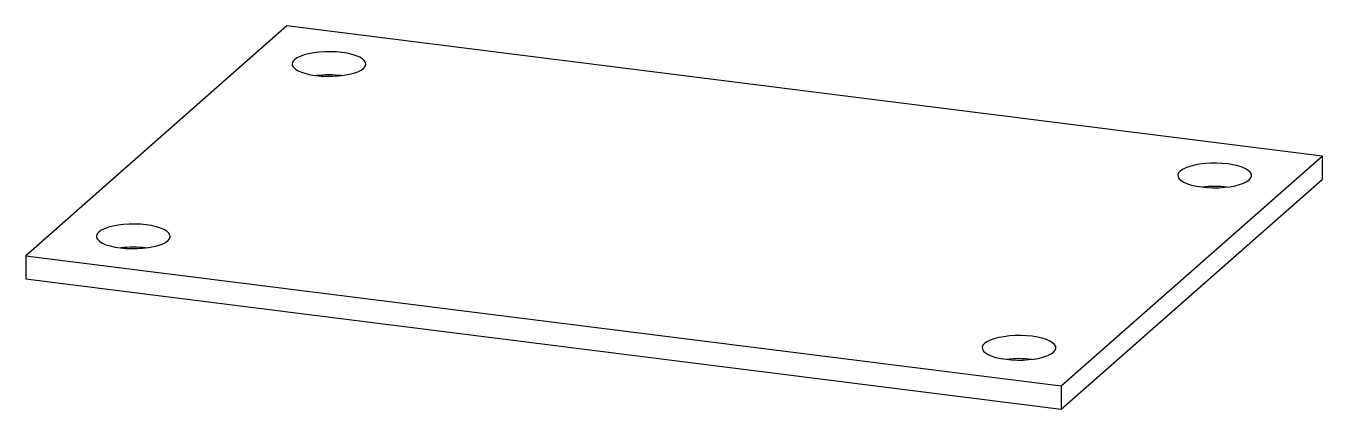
# Paper-space layout '_左右二等角轴测' of a CAD drawing. Header units: millimetres. Extents: x -53 to 53, y -15 to 17.
import ezdxf

# ---------------------------------------------------------------- set-up
doc = ezdxf.new("R2010")
doc.units = ezdxf.units.MM

psp = doc.layouts.new('_左右二等角轴测')

# ---------------------------------------------------------------- linework, layer by layer
at = {"color": 7, "linetype": 'Continuous', "lineweight": 25}
for p, q in [((-31.49, 16.54), (-52.7, -2.17)), ((52.7, 5.94), (-31.49, 16.54)), ((31.49, -12.77), (52.7, 5.94)), ((52.7, 5.94), (52.7, 4.05)), ((31.49, -14.66), (52.7, 4.05)), ((-52.7, -2.17), (-52.7, -4.05)), ((-52.7, -2.17), (31.49, -12.77)), ((-52.7, -4.05), (31.49, -14.66)), ((31.49, -12.77), (31.49, -14.66))]:
    psp.add_line(p, q, dxfattribs=at)
at = {"color": 7, "linetype": 'Continuous', "lineweight": 25, "flags": 128}
for points in [[(-29.12, 12.5), (-28.67, 12.46), (-28.2, 12.44), (-27.73, 12.44), (-27.27, 12.47), (-26.82, 12.53), (-26.41, 12.6), (-26.04, 12.7), (-25.72, 12.81), (-25.45, 12.94), (-25.25, 13.08), (-25.12, 13.24), (-25.06, 13.39), (-25.08, 13.55), (-25.16, 13.7), (-25.32, 13.85), (-25.55, 13.99), (-25.84, 14.11), (-26.18, 14.22), (-26.57, 14.31), (-27, 14.37), (-27.45, 14.42), (-27.92, 14.44), (-28.39, 14.43), (-28.85, 14.4), (-29.29, 14.35), (-29.71, 14.27), (-30.08, 14.18), (-30.4, 14.06), (-30.66, 13.93), (-30.86, 13.79), (-31, 13.64), (-31.06, 13.49), (-31.04, 13.33), (-30.95, 13.17), (-30.79, 13.03), (-30.57, 12.89), (-30.28, 12.77), (-29.93, 12.66), (-29.55, 12.57), (-29.12, 12.5)], [(42.91, 3.43), (43.36, 3.38), (43.83, 3.37), (44.3, 3.37), (44.76, 3.4), (45.2, 3.45), (45.62, 3.53), (45.99, 3.62), (46.31, 3.74), (46.57, 3.87), (46.77, 4.01), (46.91, 4.16), (46.97, 4.32), (46.95, 4.47), (46.86, 4.63), (46.7, 4.78), (46.48, 4.91), (46.19, 5.04), (45.84, 5.14), (45.45, 5.23), (45.03, 5.3), (44.58, 5.34), (44.11, 5.36), (43.64, 5.36), (43.18, 5.33), (42.73, 5.28), (42.32, 5.2), (41.95, 5.1), (41.63, 4.99), (41.36, 4.86), (41.16, 4.72), (41.03, 4.57), (40.97, 4.41), (40.99, 4.25), (41.07, 4.1), (41.23, 3.95), (41.46, 3.82), (41.75, 3.69), (42.09, 3.58), (42.48, 3.5), (42.91, 3.43)], [(-45.03, -1.53), (-44.58, -1.57), (-44.11, -1.59), (-43.64, -1.59), (-43.18, -1.56), (-42.73, -1.5), (-42.32, -1.43), (-41.95, -1.33), (-41.63, -1.22), (-41.36, -1.09), (-41.16, -0.95), (-41.03, -0.8), (-40.97, -0.64), (-40.99, -0.48), (-41.07, -0.33), (-41.23, -0.18), (-41.46, -0.04), (-41.75, 0.08), (-42.09, 0.19), (-42.48, 0.28), (-42.91, 0.34), (-43.36, 0.39), (-43.83, 0.41), (-44.3, 0.4), (-44.76, 0.37), (-45.2, 0.32), (-45.62, 0.24), (-45.99, 0.15), (-46.31, 0.03), (-46.57, -0.1), (-46.77, -0.24), (-46.91, -0.39), (-46.97, -0.55), (-46.95, -0.7), (-46.86, -0.86), (-46.7, -1), (-46.48, -1.14), (-46.19, -1.27), (-45.84, -1.37), (-45.45, -1.46), (-45.03, -1.53)], [(27, -10.6), (27.45, -10.65), (27.92, -10.67), (28.39, -10.66), (28.85, -10.63), (29.29, -10.58), (29.71, -10.5), (30.08, -10.41), (30.4, -10.29), (30.66, -10.16), (30.86, -10.02), (31, -9.87), (31.06, -9.71), (31.04, -9.56), (30.95, -9.4), (30.79, -9.26), (30.57, -9.12), (30.28, -8.99), (29.93, -8.89), (29.55, -8.8), (29.12, -8.73), (28.67, -8.69), (28.2, -8.67), (27.73, -8.67), (27.27, -8.7), (26.82, -8.76), (26.41, -8.83), (26.04, -8.93), (25.72, -9.04), (25.45, -9.17), (25.25, -9.31), (25.12, -9.46), (25.06, -9.62), (25.08, -9.78), (25.16, -9.93), (25.32, -10.08), (25.55, -10.22), (25.84, -10.34), (26.18, -10.45), (26.57, -10.54), (27, -10.6)]]:
    psp.add_lwpolyline(points, dxfattribs=at)
at = {"color": 7, "linetype": 'Continuous', "lineweight": 25}
for centre in [(-28.06, 3.86), (43.97, -5.21), (-43.97, -10.17), (28.06, -19.24)]:
    psp.add_arc(centre, 8.69, 83.3911, 96.6089, dxfattribs=at)

doc.saveas('drawing.dxf')
